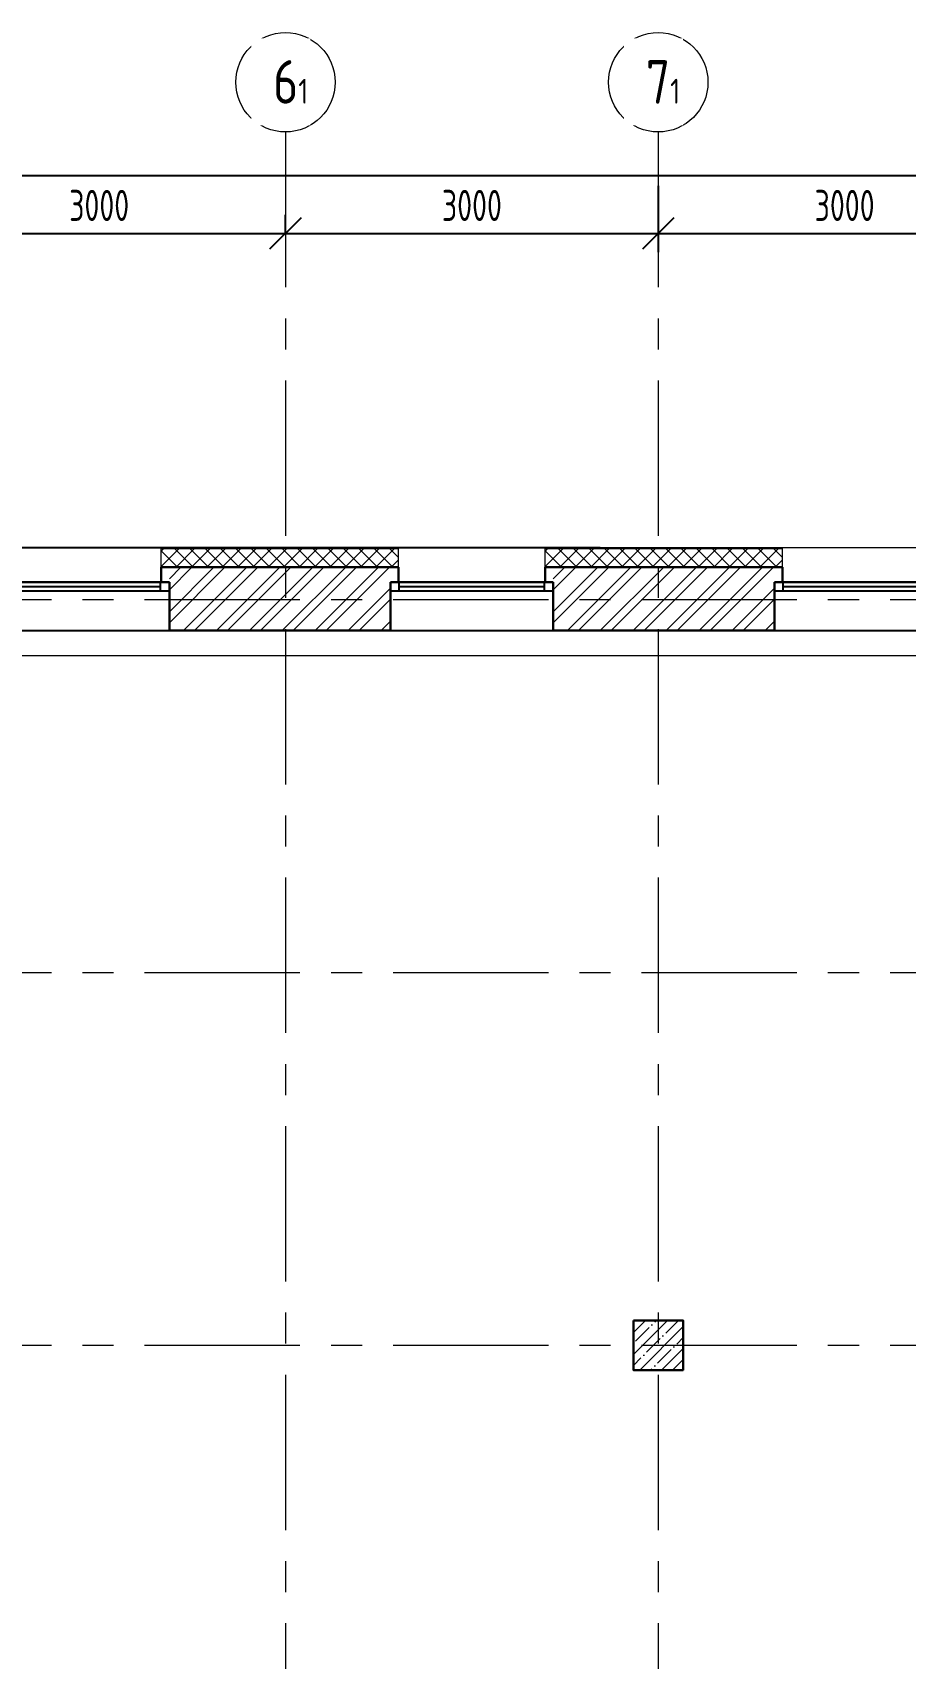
# Model space of a CAD drawing. Header units: millimetres. Extents: x -13407 to 8063098, y -2635 to 109271.
# Drawn here: x 6533 to 13560, y 66874 to 79957 of the extents above; entities that cross this region are included whole.
import ezdxf

# ---------------------------------------------------------------- set-up
doc = ezdxf.new("R2010")
doc.units = ezdxf.units.MM
doc.linetypes.add('CENTER', pattern=[2, 1.25, -0.25, 0.25, -0.25])
doc.layers.get('Defpoints').update_dxf_attribs({"color": 6})
for name, color, linetype, lineweight in [('АР_Колонны', 5, 'Continuous', 30), ('АР_Колонны Штрих', 250, 'Continuous', 5), ('АР_Навесной фасад', 5, 'Continuous', 5), ('АР_Оси', 193, 'Continuous', 9), ('АР_Оси размеры', 164, 'Continuous', 9), ('АР_Подоконники', 163, 'Continuous', 9), ('АР_Сущ Несущая стена', 202, 'Continuous', 30), ('АР_Утеплитель', 250, 'Continuous', 9), ('АР_Штриховка кирпич', 250, 'Continuous', 9)]:
    doc.layers.add(name, color=color, linetype=linetype, lineweight=lineweight)
doc.layers.add('АР_новое окно', color=160, linetype='Continuous')
doc.styles.add('ГОСТ 2.304', font='isocpeur.ttf', dxfattribs={"width": 0.7})
doc.dimstyles.new('СПДС', dxfattribs={"dimscale": 100, "dimtxt": 2.5, "dimasz": 2.5, "dimexe": 1.5, "dimexo": 0, "dimgap": 1, "dimtad": 1, "dimdec": 0, "dimrnd": 1, "dimtxsty": 'ГОСТ 2.304', "dimblk": 'OBLIQUE', "dimcen": 2.5, "dimdle": 1.5, "dimadec": 0, "dimazin": 2, "dimtfac": 0.75, "dimtdec": 0, "dimtmove": 1, "dimatfit": 3, "dimfxl": 1, "dimtolj": 1, "dimarcsym": 1})

# ---------------------------------------------------------------- blocks, each defined once
blk = doc.blocks.new('_Oblique')
at = {"color": 253, "linetype": 'ByBlock', "lineweight": -2}
blk.add_line((-0.5, -0.5), (0.5, 0.5), dxfattribs=at)
blk = doc.blocks.new('*D480')
at = {"layer": 'Defpoints', "color": 0, "ltscale": 100, "transparency": 16777216}
for p in [(5570, 78723), (8570, 78341), (8570, 78341)]:
    blk.add_point(p, dxfattribs=at)
at = {"layer": 'АР_Оси размеры', "color": 253, "lineweight": -2, "ltscale": 100, "transparency": 16777216}
for p, q in [((5570, 78723), (5570, 78191)), ((8570, 78341), (8570, 78491)), ((5420, 78341), (8720, 78341))]:
    blk.add_line(p, q, dxfattribs=at)
at = {"layer": 'АР_Оси размеры', "color": 253, "lineweight": -2, "ltscale": 100, "transparency": 16777216, "xscale": 250, "yscale": 250, "zscale": 250, "rotation": 180}
blk.add_blockref('_Oblique', (5570, 78341), dxfattribs=at)
at = {"layer": 'АР_Оси размеры', "color": 253, "lineweight": -2, "ltscale": 100, "transparency": 16777216, "xscale": 250, "yscale": 250, "zscale": 250}
blk.add_blockref('_Oblique', (8570, 78341), dxfattribs=at)
at = {"layer": 'АР_Оси размеры', "color": 253, "ltscale": 100, "transparency": 16777216, "insert": (7070, 78566), "char_height": 250, "attachment_point": 5, "style": 'ГОСТ 2.304'}
blk.add_mtext('\\A1;3000', dxfattribs=at)
blk = doc.blocks.new('*D481')
at = {"layer": 'Defpoints', "color": 0, "ltscale": 100, "transparency": 16777216}
for p in [(11570, 78723), (8570, 78341), (11570, 78341)]:
    blk.add_point(p, dxfattribs=at)
at = {"layer": 'АР_Оси размеры', "color": 253, "lineweight": -2, "ltscale": 100, "transparency": 16777216}
for p, q in [((11570, 78723), (11570, 78191)), ((8570, 78341), (8570, 78491)), ((8420, 78341), (11720, 78341))]:
    blk.add_line(p, q, dxfattribs=at)
at = {"layer": 'АР_Оси размеры', "color": 253, "lineweight": -2, "ltscale": 100, "transparency": 16777216, "xscale": 250, "yscale": 250, "zscale": 250, "rotation": 180}
blk.add_blockref('_Oblique', (8570, 78341), dxfattribs=at)
at = {"layer": 'АР_Оси размеры', "color": 253, "lineweight": -2, "ltscale": 100, "transparency": 16777216, "xscale": 250, "yscale": 250, "zscale": 250}
blk.add_blockref('_Oblique', (11570, 78341), dxfattribs=at)
at = {"layer": 'АР_Оси размеры', "color": 253, "ltscale": 100, "transparency": 16777216, "insert": (10070, 78566), "char_height": 250, "attachment_point": 5, "style": 'ГОСТ 2.304'}
blk.add_mtext('\\A1;3000', dxfattribs=at)
blk = doc.blocks.new('*D482')
at = {"layer": 'Defpoints', "color": 0, "ltscale": 100, "transparency": 16777216}
for p in [(11570, 78723), (14570, 78717), (14570, 78341)]:
    blk.add_point(p, dxfattribs=at)
at = {"layer": 'АР_Оси размеры', "color": 253, "lineweight": -2, "ltscale": 100, "transparency": 16777216}
for p, q in [((11570, 78723), (11570, 78191)), ((14570, 78717), (14570, 78191)), ((11420, 78341), (14720, 78341))]:
    blk.add_line(p, q, dxfattribs=at)
at = {"layer": 'АР_Оси размеры', "color": 253, "lineweight": -2, "ltscale": 100, "transparency": 16777216, "xscale": 250, "yscale": 250, "zscale": 250, "rotation": 180}
blk.add_blockref('_Oblique', (11570, 78341), dxfattribs=at)
at = {"layer": 'АР_Оси размеры', "color": 253, "lineweight": -2, "ltscale": 100, "transparency": 16777216, "xscale": 250, "yscale": 250, "zscale": 250}
blk.add_blockref('_Oblique', (14570, 78341), dxfattribs=at)
at = {"layer": 'АР_Оси размеры', "color": 253, "ltscale": 100, "transparency": 16777216, "insert": (13070, 78566), "char_height": 250, "attachment_point": 5, "style": 'ГОСТ 2.304'}
blk.add_mtext('\\A1;3000', dxfattribs=at)
blk = doc.blocks.new('*U389')
at = {"layer": 'АР_новое окно', "color": 253, "lineweight": 20}
for p, q in [((0, 1310), (-70, 1310)), ((0, 0), (-70, 0))]:
    blk.add_line(p, q, dxfattribs=at)
at = {"layer": 'АР_новое окно', "color": 253}
for p, q in [((-70, 1310), (-70, 0)), ((-70, 0), (-70, 1310)), ((0, 1310), (0, 0)), ((0, 1240), (-70, 1240)), ((-35, 1240), (-35, 70)), ((0, 70), (-70, 70))]:
    blk.add_line(p, q, dxfattribs=at)
blk = doc.blocks.new('*U390')
at = {"layer": 'АР_новое окно', "color": 253, "lineweight": 20}
for p, q in [((0, 1310), (-70, 1310)), ((0, 0), (-70, 0))]:
    blk.add_line(p, q, dxfattribs=at)
at = {"layer": 'АР_новое окно', "color": 253}
for p, q in [((-70, 1310), (-70, 0)), ((-70, 0), (-70, 1310)), ((0, 1310), (0, 0)), ((0, 1240), (-70, 1240)), ((-35, 1240), (-35, 70)), ((0, 70), (-70, 70))]:
    blk.add_line(p, q, dxfattribs=at)
blk = doc.blocks.new('*U391')
at = {"layer": 'АР_новое окно', "color": 253, "lineweight": 20}
for p, q in [((0, 1310), (-70, 1310)), ((0, 0), (-70, 0))]:
    blk.add_line(p, q, dxfattribs=at)
at = {"layer": 'АР_новое окно', "color": 253}
for p, q in [((-70, 1310), (-70, 0)), ((-70, 0), (-70, 1310)), ((0, 1310), (0, 0)), ((0, 1240), (-70, 1240)), ((-35, 1240), (-35, 70)), ((0, 70), (-70, 70))]:
    blk.add_line(p, q, dxfattribs=at)
blk = doc.blocks.new('*D502')
at = {"layer": 'Defpoints', "color": 0, "ltscale": 100, "transparency": 16777216}
for p in [(-6430, 78807), (57080, 78807), (57080, 78807)]:
    blk.add_point(p, dxfattribs=at)
at = {"layer": 'АР_Оси размеры', "color": 253, "lineweight": -2, "ltscale": 100, "transparency": 16777216}
for p, q in [((-6430, 78807), (-6430, 78957)), ((57080, 78807), (57080, 78957)), ((-6580, 78807), (57230, 78807))]:
    blk.add_line(p, q, dxfattribs=at)
at = {"layer": 'АР_Оси размеры', "color": 253, "lineweight": -2, "ltscale": 100, "transparency": 16777216, "xscale": 250, "yscale": 250, "zscale": 250, "rotation": 180}
blk.add_blockref('_Oblique', (-6430, 78807), dxfattribs=at)
at = {"layer": 'АР_Оси размеры', "color": 253, "lineweight": -2, "ltscale": 100, "transparency": 16777216, "xscale": 250, "yscale": 250, "zscale": 250}
blk.add_blockref('_Oblique', (57080, 78807), dxfattribs=at)
at = {"layer": 'АР_Оси размеры', "color": 253, "ltscale": 100, "transparency": 16777216, "insert": (25325, 79032), "char_height": 250, "attachment_point": 5, "style": 'ГОСТ 2.304'}
blk.add_mtext('\\A1;63510', dxfattribs=at)

msp = doc.modelspace()

# ---------------------------------------------------------------- hatches: boundary and pattern name
at = {"layer": 'АР_Колонны Штрих', "ltscale": 100}
h = msp.add_hatch(dxfattribs=at)
h.set_pattern_fill('ANSI35', color=253, scale=500)
h.set_pattern_definition([(45, (-945682.16, 109466.47), (-88.388348, 88.388348), []), (45, (-945593.77, 109466.47), (-88.388348, 88.388348), [156.25, -31.25, 0, -31.25])])
h.paths.add_polyline_path([(11769.9, 69595), (11369.9, 69595), (11369.9, 69195), (11769.9, 69195)])
at = {"layer": 'АР_Утеплитель', "ltscale": 100}
h = msp.add_hatch(dxfattribs=at)
h.set_pattern_fill('ANSI37', color=253, scale=700)
h.set_pattern_definition([(45, (-968890.03, 111547.145), (-61.871843, 61.871843), []), (135, (-968890.03, 111547.145), (-61.871843, -61.871843), [])])
h.paths.add_polyline_path([(9479.9, 75655), (9479.9, 75805), (7569.9, 75805), (7569.9, 75655)])
h = msp.add_hatch(dxfattribs=at)
h.set_pattern_fill('ANSI37', color=253, scale=700)
h.set_pattern_definition([(45, (-965800.03, 111547.145), (-61.871843, 61.871843), []), (135, (-965800.03, 111547.145), (-61.871843, -61.871843), [])])
h.paths.add_polyline_path([(10799.2, 75655), (10799.2, 75805), (10659.9, 75805), (10659.9, 75655)])
h.paths.add_polyline_path([(10799.2, 75805), (10799.2, 75655), (12569.9, 75655), (12569.9, 75805)])
at = {"layer": 'АР_Штриховка кирпич', "ltscale": 100}
h = msp.add_hatch(dxfattribs=at)
h.set_pattern_fill('ANSI32', color=253, scale=500)
h.set_pattern_definition([(45, (-990644.71, 112221.18), (-132.58252, 132.58252), []), (45, (-990556.32, 112221.18), (-132.58252, 132.58252), [])])
h.paths.add_polyline_path([(9414.9, 75655), (7634.9, 75655), (7634.9, 75145), (9414.9, 75145)])
h = msp.add_hatch(dxfattribs=at)
h.set_pattern_fill('ANSI32', color=253, scale=500)
h.set_pattern_definition([(45, (-987554.71, 112221.18), (-132.58252, 132.58252), []), (45, (-987466.32, 112221.18), (-132.58252, 132.58252), [])])
h.paths.add_polyline_path([(12504.9, 75655), (10724.9, 75655), (10724.9, 75145), (12504.9, 75145)])

# ---------------------------------------------------------------- linework, layer by layer
at = {"layer": 'АР_Колонны', "color": 253, "ltscale": 100}
msp.add_lwpolyline([(11369.9, 69595), (11769.9, 69595), (11769.9, 69195), (11369.9, 69195)], close=True, dxfattribs=at)
at = {"layer": 'АР_Навесной фасад', "color": 253, "ltscale": 100}
for p, q in [((7569.9, 75805), (9479.9, 75805)), ((10659.9, 75805), (11102.7, 75805)), ((11039.2, 75815), (14989.9, 75815)), ((11039.2, 75805), (12569.9, 75805))]:
    msp.add_line(p, q, dxfattribs=at)
for points in [[(7569.9, 75655), (7569.9, 75815)], [(9479.9, 75655), (9479.9, 75815)], [(10659.9, 75655), (10659.9, 75815)], [(12569.9, 75655), (12569.9, 75815)]]:
    msp.add_lwpolyline(points, dxfattribs=at)
at = {"layer": 'АР_новое окно', "color": 253}
for p, q in [((5149.9, 75815), (9479.9, 75815)), ((9479.9, 75815), (11102.7, 75815)), ((6324.9, 75145), (7634.9, 75145)), ((9414.9, 75145), (10724.9, 75145)), ((12504.9, 75145), (13814.9, 75145))]:
    msp.add_line(p, q, dxfattribs=at)
at = {"layer": 'АР_Оси', "color": 253, "linetype": 'CENTER', "ltscale": 1000}
for p, q in [((8569.9, 79157.5), (8569.9, 23425.1)), ((11569.9, 79157.5), (11569.9, 23425.1)), ((-12563.8, 75395), (70614.6, 75395)), ((-12563.8, 72395), (70614.6, 72395)), ((-12563.8, 69395), (70614.6, 69395)), ((-12563.8, 69395), (70614.6, 69395))]:
    msp.add_line(p, q, dxfattribs=at)
at = {"layer": 'АР_Оси', "color": 253, "ltscale": 0.5}
for centre in [(8569.9, 79557.5), (11569.9, 79557.5)]:
    msp.add_circle(centre, 400, dxfattribs=at)
at = {"layer": 'АР_Подоконники', "color": 253, "ltscale": 100}
msp.add_line((5819.9, 74945), (14319.9, 74945), dxfattribs=at)
at = {"layer": 'АР_Сущ Несущая стена', "color": 253, "ltscale": 100}
for p, q in [((7569.9, 75655), (9479.9, 75655)), ((7569.9, 75536.1), (7569.9, 75655)), ((9479.9, 75536.1), (9479.9, 75655)), ((10659.9, 75655), (12569.9, 75655)), ((10659.9, 75536.1), (10659.9, 75655)), ((12569.9, 75536.1), (12569.9, 75655)), ((7569.9, 75536.1), (7634.9, 75536.1)), ((7634.9, 75536.1), (7634.9, 75145)), ((9414.9, 75536.1), (9414.9, 75145)), ((9414.9, 75536.1), (9479.9, 75536.1)), ((10659.9, 75536.1), (10724.9, 75536.1)), ((10724.9, 75536.1), (10724.9, 75145)), ((12504.9, 75536.1), (12504.9, 75145)), ((12504.9, 75536.1), (12569.9, 75536.1)), ((7634.9, 75145), (9414.9, 75145)), ((10724.9, 75145), (12504.9, 75145))]:
    msp.add_line(p, q, dxfattribs=at)

# ---------------------------------------------------------------- block references
at = {"layer": 'АР_новое окно', "color": 253, "xscale": -1, "rotation": 90}
for name, p in [('*U391', (7634.9, 75466.1)), ('*U390', (10724.9, 75466.1)), ('*U389', (13814.9, 75466.1))]:
    msp.add_blockref(name, p, dxfattribs=at)

# ---------------------------------------------------------------- dimensions: what is measured, and where the dimension line sits
at = {"layer": 'АР_Оси размеры', "color": 253, "ltscale": 100}
for base, p1, p2, picture, middle in [((8569.9, 78341), (5569.9, 78723), (8569.9, 78341), '*D480', (7069.9, 78566)), ((11569.9, 78341), (8569.9, 78341), (11569.9, 78723), '*D481', (10069.9, 78566)), ((14569.9, 78341), (11569.9, 78723), (14569.9, 78717.3), '*D482', (13069.9, 78566))]:
    dim = msp.add_linear_dim(base=base, p1=p1, p2=p2, dimstyle='СПДС', override={"dimclrd": 253, "dimclre": 253, "dimclrt": 253}, dxfattribs=at)
    dim.commit()
    dim.dimension.update_dxf_attribs({"geometry": picture, "text_midpoint": middle})

# ---------------------------------------------------------------- next in the draw order: texts
at = {"layer": 'АР_Оси', "color": 253, "char_height": 350, "width": 123.867, "attachment_point": 1, "line_spacing_factor": 1.149209, "style": 'ГОСТ 2.304', "bg_fill": 2}
for s, insert in [('{\\W0.8;6\\H0.57143x;1}', (8470.1, 79735.2)), ('{\\W0.8;7\\H0.57143x;1}', (11470.1, 79735.2))]:
    msp.add_mtext(s, dxfattribs=dict(at, insert=insert))

# ---------------------------------------------------------------- next in the draw order: dimensions: what is measured, and where the dimension line sits
at = {"layer": 'АР_Оси размеры', "color": 253, "ltscale": 100}
dim = msp.add_linear_dim(base=(57079.9, 78807.5), p1=(-6430.1, 78807.5), p2=(57079.9, 78807.5), dimstyle='СПДС', override={"dimclrd": 253, "dimclre": 253, "dimclrt": 253}, dxfattribs=at)
dim.commit()
dim.dimension.update_dxf_attribs({"geometry": '*D502', "text_midpoint": (25324.9, 79032.5)})

doc.saveas('drawing.dxf')
